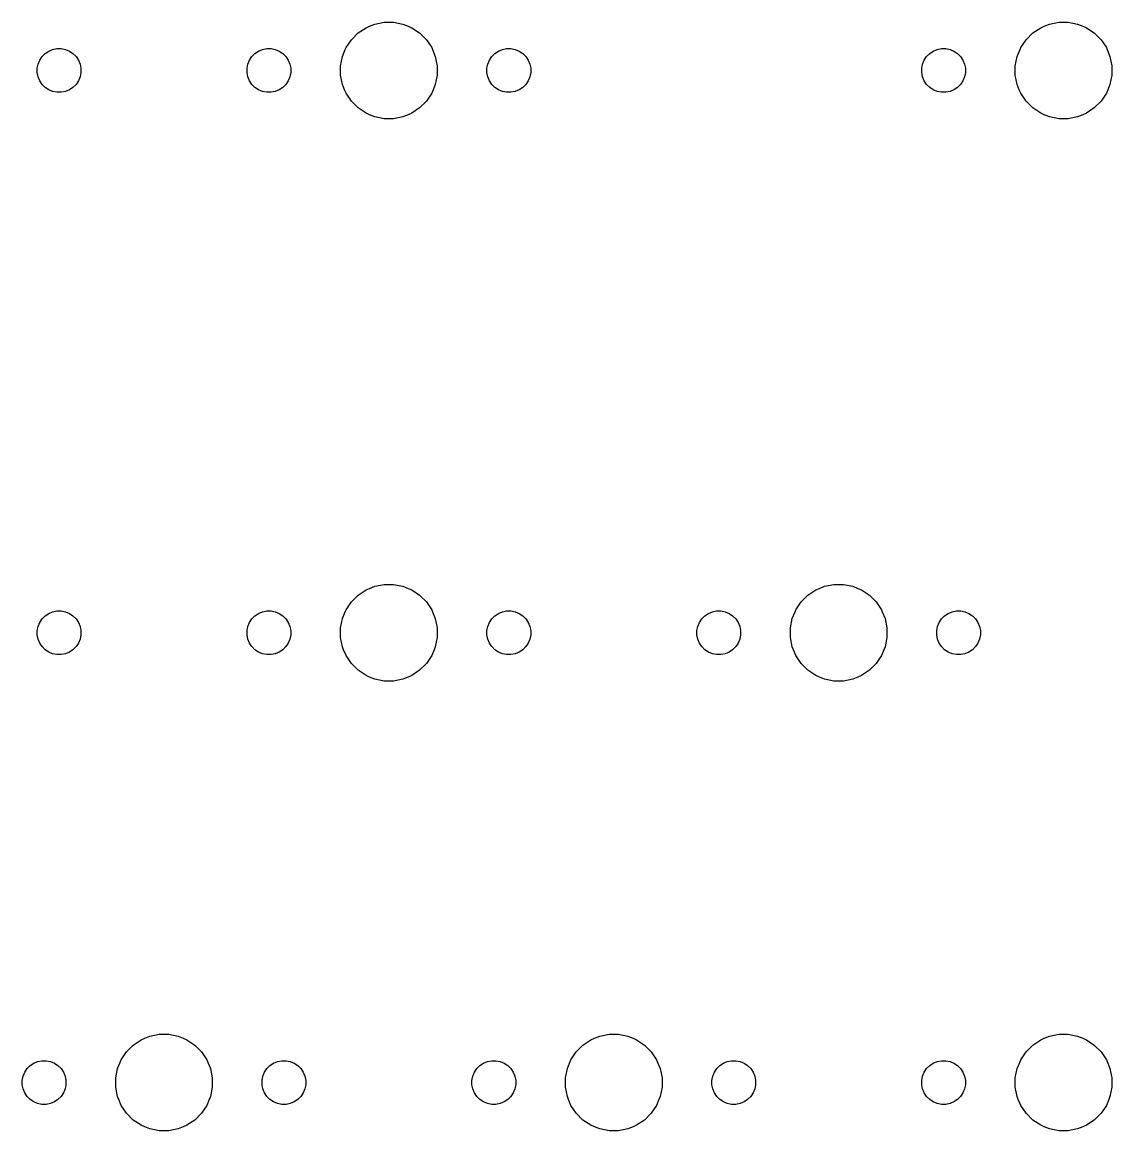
# Model space of a CAD drawing. Extents: x -9 to 373, y -109 to 13.
# Drawn here: x 236.88 to 283.03, y -44.91 to 2.04 of the extents above; entities that cross this region are included whole.
import ezdxf

# ---------------------------------------------------------------- set-up
doc = ezdxf.new("R2010")
doc.units = 0
doc.layers.add('BLACK', color=7, linetype='CONTINUOUS')

msp = doc.modelspace()

# ---------------------------------------------------------------- linework, layer by layer
at = {"layer": 'BLACK', "linetype": 'CONTINUOUS'}
for p, q in [((251.598, 1.87602), (251.816, 1.96632)), ((251.816, 1.96632), (252.211, 2.0449)), ((252.211, 2.0449), (252.614, 2.0449)), ((252.614, 2.0449), (253.009, 1.96632)), ((253.009, 1.96632), (253.227, 1.87602)), ((280.173, 1.87602), (280.391, 1.96632)), ((280.391, 1.96632), (280.786, 2.0449)), ((280.786, 2.0449), (281.189, 2.0449)), ((281.189, 2.0449), (281.584, 1.96632)), ((281.584, 1.96632), (281.802, 1.87602)), ((250.824, 1.30355), (251.109, 1.58838)), ((251.109, 1.58838), (251.444, 1.81217)), ((251.444, 1.81217), (251.598, 1.87602)), ((253.227, 1.87602), (253.381, 1.81217)), ((253.381, 1.81217), (253.716, 1.58838)), ((253.716, 1.58838), (254.001, 1.30355)), ((279.399, 1.30355), (279.684, 1.58838)), ((279.684, 1.58838), (280.019, 1.81217)), ((280.019, 1.81217), (280.173, 1.87602)), ((281.802, 1.87602), (281.956, 1.81217)), ((281.956, 1.81217), (282.291, 1.58838)), ((282.291, 1.58838), (282.576, 1.30355)), ((250.568, 0.890414), (250.6, 0.968623)), ((250.6, 0.968623), (250.824, 1.30355)), ((254.001, 1.30355), (254.225, 0.968623)), ((254.225, 0.968623), (254.257, 0.890414)), ((279.143, 0.890414), (279.175, 0.968623)), ((279.175, 0.968623), (279.399, 1.30355)), ((282.576, 1.30355), (282.8, 0.968623)), ((282.8, 0.968623), (282.832, 0.890414)), ((237.622, 0.438626), (237.723, 0.590291)), ((237.723, 0.590291), (237.852, 0.719272)), ((237.852, 0.719272), (238.004, 0.820611)), ((238.004, 0.820611), (238.172, 0.890415)), ((238.172, 0.890415), (238.351, 0.926)), ((238.351, 0.926), (238.534, 0.926)), ((238.534, 0.926), (238.713, 0.890415)), ((238.713, 0.890415), (238.881, 0.820611)), ((238.881, 0.820611), (239.033, 0.719272)), ((239.033, 0.719272), (239.162, 0.590291)), ((239.162, 0.590291), (239.263, 0.438626)), ((246.512, 0.438626), (246.613, 0.590291)), ((246.613, 0.590291), (246.742, 0.719272)), ((246.742, 0.719272), (246.894, 0.820611)), ((246.894, 0.820611), (247.062, 0.890415)), ((247.062, 0.890415), (247.241, 0.926)), ((247.241, 0.926), (247.424, 0.926)), ((247.424, 0.926), (247.603, 0.890415)), ((247.603, 0.890415), (247.771, 0.820611)), ((247.771, 0.820611), (247.923, 0.719272)), ((247.923, 0.719272), (248.052, 0.590291)), ((248.052, 0.590291), (248.153, 0.438626)), ((250.368, 0.201406), (250.446, 0.596474)), ((250.446, 0.596474), (250.568, 0.890414)), ((254.257, 0.890414), (254.379, 0.596474)), ((254.379, 0.596474), (254.457, 0.201406)), ((256.672, 0.438626), (256.773, 0.590291)), ((256.773, 0.590291), (256.902, 0.719272)), ((256.902, 0.719272), (257.054, 0.820611)), ((257.054, 0.820611), (257.222, 0.890415)), ((257.222, 0.890415), (257.401, 0.926)), ((257.401, 0.926), (257.584, 0.926)), ((257.584, 0.926), (257.763, 0.890415)), ((257.763, 0.890415), (257.931, 0.820611)), ((257.931, 0.820611), (258.083, 0.719272)), ((258.083, 0.719272), (258.212, 0.590291)), ((258.212, 0.590291), (258.313, 0.438626)), ((275.087, 0.438626), (275.188, 0.590291)), ((275.188, 0.590291), (275.317, 0.719272)), ((275.317, 0.719272), (275.469, 0.820611)), ((275.469, 0.820611), (275.637, 0.890415)), ((275.637, 0.890415), (275.816, 0.926)), ((275.816, 0.926), (275.999, 0.926)), ((275.999, 0.926), (276.178, 0.890415)), ((276.178, 0.890415), (276.346, 0.820611)), ((276.346, 0.820611), (276.498, 0.719272)), ((276.498, 0.719272), (276.627, 0.590291)), ((276.627, 0.590291), (276.728, 0.438626)), ((278.943, 0.201406), (279.021, 0.596474)), ((279.021, 0.596474), (279.143, 0.890414)), ((282.832, 0.890414), (282.954, 0.596474)), ((282.954, 0.596474), (283.032, 0.201406)), ((237.516, 0.091203), (237.552, 0.270104)), ((237.516, -0.091203), (237.516, 0.091203)), ((237.552, 0.270104), (237.622, 0.438626)), ((239.263, 0.438626), (239.333, 0.270104)), ((239.333, 0.270104), (239.368, 0.091203)), ((239.368, 0.091203), (239.368, -0.091203)), ((246.406, 0.091203), (246.442, 0.270104)), ((246.406, -0.091203), (246.406, 0.091203)), ((246.442, 0.270104), (246.512, 0.438626)), ((248.153, 0.438626), (248.223, 0.270104)), ((248.223, 0.270104), (248.258, 0.091203)), ((248.258, 0.091203), (248.258, -0.091203)), ((250.368, -0.201406), (250.368, 0.201406)), ((254.457, 0.201406), (254.457, -0.201406)), ((256.566, 0.091203), (256.602, 0.270104)), ((256.566, -0.091203), (256.566, 0.091203)), ((256.602, 0.270104), (256.672, 0.438626)), ((258.313, 0.438626), (258.383, 0.270104)), ((258.383, 0.270104), (258.418, 0.091203)), ((258.418, 0.091203), (258.418, -0.091203)), ((274.981, 0.091203), (275.017, 0.270104)), ((274.981, -0.091203), (274.981, 0.091203)), ((275.017, 0.270104), (275.087, 0.438626)), ((276.728, 0.438626), (276.798, 0.270104)), ((276.798, 0.270104), (276.834, 0.091203)), ((276.834, 0.091203), (276.834, -0.091203)), ((278.943, -0.201406), (278.943, 0.201406)), ((283.032, 0.201406), (283.032, -0.201406)), ((237.552, -0.270104), (237.516, -0.091203)), ((237.622, -0.438626), (237.552, -0.270104)), ((237.723, -0.590291), (237.622, -0.438626)), ((239.263, -0.438626), (239.162, -0.590291)), ((239.333, -0.270104), (239.263, -0.438626)), ((239.368, -0.091203), (239.333, -0.270104)), ((246.442, -0.270104), (246.406, -0.091203)), ((246.512, -0.438626), (246.442, -0.270104)), ((246.613, -0.590291), (246.512, -0.438626)), ((248.153, -0.438626), (248.052, -0.590291)), ((248.223, -0.270104), (248.153, -0.438626)), ((248.258, -0.091203), (248.223, -0.270104)), ((250.446, -0.596474), (250.368, -0.201406)), ((254.457, -0.201406), (254.379, -0.596474)), ((256.602, -0.270104), (256.566, -0.091203)), ((256.672, -0.438626), (256.602, -0.270104)), ((256.773, -0.590291), (256.672, -0.438626)), ((258.313, -0.438626), (258.212, -0.590291)), ((258.383, -0.270104), (258.313, -0.438626)), ((258.418, -0.091203), (258.383, -0.270104)), ((275.017, -0.270104), (274.981, -0.091203)), ((275.087, -0.438626), (275.017, -0.270104)), ((275.188, -0.590291), (275.087, -0.438626)), ((276.728, -0.438626), (276.627, -0.590291)), ((276.798, -0.270104), (276.728, -0.438626)), ((276.834, -0.091203), (276.798, -0.270104)), ((279.021, -0.596474), (278.943, -0.201406)), ((283.032, -0.201406), (282.954, -0.596474)), ((237.852, -0.719272), (237.723, -0.590291)), ((238.004, -0.820611), (237.852, -0.719272)), ((238.172, -0.890415), (238.004, -0.820611)), ((238.351, -0.926), (238.172, -0.890415)), ((238.534, -0.926), (238.351, -0.926)), ((238.713, -0.890415), (238.534, -0.926)), ((238.881, -0.820611), (238.713, -0.890415)), ((239.033, -0.719272), (238.881, -0.820611)), ((239.162, -0.590291), (239.033, -0.719272)), ((246.742, -0.719272), (246.613, -0.590291)), ((246.894, -0.820611), (246.742, -0.719272)), ((247.062, -0.890415), (246.894, -0.820611)), ((247.241, -0.926), (247.062, -0.890415)), ((247.424, -0.926), (247.241, -0.926)), ((247.603, -0.890415), (247.424, -0.926)), ((247.771, -0.820611), (247.603, -0.890415)), ((247.923, -0.719272), (247.771, -0.820611)), ((248.052, -0.590291), (247.923, -0.719272)), ((250.536, -0.814474), (250.446, -0.596474)), ((250.6, -0.968623), (250.536, -0.814474)), ((254.289, -0.814474), (254.225, -0.968623)), ((254.379, -0.596474), (254.289, -0.814474)), ((256.902, -0.719272), (256.773, -0.590291)), ((257.054, -0.820611), (256.902, -0.719272)), ((257.222, -0.890415), (257.054, -0.820611)), ((257.401, -0.926), (257.222, -0.890415)), ((257.584, -0.926), (257.401, -0.926)), ((257.763, -0.890415), (257.584, -0.926)), ((257.931, -0.820611), (257.763, -0.890415)), ((258.083, -0.719272), (257.931, -0.820611)), ((258.212, -0.590291), (258.083, -0.719272)), ((275.317, -0.719272), (275.188, -0.590291)), ((275.469, -0.820611), (275.317, -0.719272)), ((275.637, -0.890415), (275.469, -0.820611)), ((275.816, -0.926), (275.637, -0.890415)), ((275.999, -0.926), (275.816, -0.926)), ((276.178, -0.890415), (275.999, -0.926)), ((276.346, -0.820611), (276.178, -0.890415)), ((276.498, -0.719272), (276.346, -0.820611)), ((276.627, -0.590291), (276.498, -0.719272)), ((279.111, -0.814474), (279.021, -0.596474)), ((279.175, -0.968623), (279.111, -0.814474)), ((282.864, -0.814474), (282.8, -0.968623)), ((282.954, -0.596474), (282.864, -0.814474)), ((250.824, -1.30355), (250.6, -0.968623)), ((251.109, -1.58838), (250.824, -1.30355)), ((254.001, -1.30355), (253.716, -1.58838)), ((254.225, -0.968623), (254.001, -1.30355)), ((279.399, -1.30355), (279.175, -0.968623)), ((279.684, -1.58838), (279.399, -1.30355)), ((282.576, -1.30355), (282.291, -1.58838)), ((282.8, -0.968623), (282.576, -1.30355)), ((251.444, -1.81217), (251.109, -1.58838)), ((251.598, -1.87602), (251.444, -1.81217)), ((251.816, -1.96632), (251.598, -1.87602)), ((253.227, -1.87602), (253.009, -1.96632)), ((253.381, -1.81217), (253.227, -1.87602)), ((253.716, -1.58838), (253.381, -1.81217)), ((280.019, -1.81217), (279.684, -1.58838)), ((280.173, -1.87602), (280.019, -1.81217)), ((280.391, -1.96632), (280.173, -1.87602)), ((281.802, -1.87602), (281.584, -1.96632)), ((281.956, -1.81217), (281.802, -1.87602)), ((282.291, -1.58838), (281.956, -1.81217)), ((252.211, -2.0449), (251.816, -1.96632)), ((252.614, -2.0449), (252.211, -2.0449)), ((253.009, -1.96632), (252.614, -2.0449)), ((280.786, -2.0449), (280.391, -1.96632)), ((281.189, -2.0449), (280.786, -2.0449)), ((281.584, -1.96632), (281.189, -2.0449)), ((251.109, -22.2241), (251.444, -22.0003)), ((251.444, -22.0003), (251.598, -21.9365)), ((251.598, -21.9365), (251.816, -21.8462)), ((251.816, -21.8462), (252.211, -21.7676)), ((252.211, -21.7676), (252.614, -21.7676)), ((252.614, -21.7676), (253.009, -21.8462)), ((253.009, -21.8462), (253.227, -21.9365)), ((253.227, -21.9365), (253.381, -22.0003)), ((253.381, -22.0003), (253.716, -22.2241)), ((270.159, -22.2241), (270.494, -22.0003)), ((270.494, -22.0003), (270.648, -21.9365)), ((270.648, -21.9365), (270.866, -21.8462)), ((270.866, -21.8462), (271.261, -21.7676)), ((271.261, -21.7676), (271.664, -21.7676)), ((271.664, -21.7676), (272.059, -21.8462)), ((272.059, -21.8462), (272.277, -21.9365)), ((272.277, -21.9365), (272.431, -22.0003)), ((272.431, -22.0003), (272.766, -22.2241)), ((250.6, -22.8439), (250.824, -22.509)), ((250.824, -22.509), (251.109, -22.2241)), ((253.716, -22.2241), (254.001, -22.509)), ((254.001, -22.509), (254.225, -22.8439)), ((269.65, -22.8439), (269.874, -22.509)), ((269.874, -22.509), (270.159, -22.2241)), ((272.766, -22.2241), (273.051, -22.509)), ((273.051, -22.509), (273.275, -22.8439)), ((237.852, -23.0932), (238.004, -22.9919)), ((238.004, -22.9919), (238.172, -22.9221)), ((238.172, -22.9221), (238.351, -22.8865)), ((238.351, -22.8865), (238.534, -22.8865)), ((238.534, -22.8865), (238.713, -22.9221)), ((238.713, -22.9221), (238.881, -22.9919)), ((238.881, -22.9919), (239.033, -23.0932)), ((246.742, -23.0932), (246.894, -22.9919)), ((246.894, -22.9919), (247.062, -22.9221)), ((247.062, -22.9221), (247.241, -22.8865)), ((247.241, -22.8865), (247.424, -22.8865)), ((247.424, -22.8865), (247.603, -22.9221)), ((247.603, -22.9221), (247.771, -22.9919)), ((247.771, -22.9919), (247.923, -23.0932)), ((250.446, -23.216), (250.565, -22.929)), ((250.565, -22.929), (250.6, -22.8439)), ((254.225, -22.8439), (254.26, -22.929)), ((254.26, -22.929), (254.379, -23.216)), ((256.902, -23.0932), (257.054, -22.9919)), ((257.054, -22.9919), (257.222, -22.9221)), ((257.222, -22.9221), (257.401, -22.8865)), ((257.401, -22.8865), (257.584, -22.8865)), ((257.584, -22.8865), (257.763, -22.9221)), ((257.763, -22.9221), (257.931, -22.9919)), ((257.931, -22.9919), (258.083, -23.0932)), ((265.792, -23.0932), (265.944, -22.9919)), ((265.944, -22.9919), (266.112, -22.9221)), ((266.112, -22.9221), (266.291, -22.8865)), ((266.291, -22.8865), (266.474, -22.8865)), ((266.474, -22.8865), (266.653, -22.9221)), ((266.653, -22.9221), (266.821, -22.9919)), ((266.821, -22.9919), (266.973, -23.0932)), ((269.496, -23.216), (269.615, -22.929)), ((269.615, -22.929), (269.65, -22.8439)), ((273.275, -22.8439), (273.31, -22.929)), ((273.31, -22.929), (273.429, -23.216)), ((275.952, -23.0932), (276.104, -22.9919)), ((276.104, -22.9919), (276.272, -22.9221)), ((276.272, -22.9221), (276.451, -22.8865)), ((276.451, -22.8865), (276.634, -22.8865)), ((276.634, -22.8865), (276.813, -22.9221)), ((276.813, -22.9221), (276.981, -22.9919)), ((276.981, -22.9919), (277.133, -23.0932)), ((237.552, -23.5424), (237.622, -23.3739)), ((237.622, -23.3739), (237.723, -23.2222)), ((237.723, -23.2222), (237.852, -23.0932)), ((239.033, -23.0932), (239.162, -23.2222)), ((239.162, -23.2222), (239.263, -23.3739)), ((239.263, -23.3739), (239.333, -23.5424)), ((246.442, -23.5424), (246.512, -23.3739)), ((246.512, -23.3739), (246.613, -23.2222)), ((246.613, -23.2222), (246.742, -23.0932)), ((247.923, -23.0932), (248.052, -23.2222)), ((248.052, -23.2222), (248.153, -23.3739)), ((248.153, -23.3739), (248.223, -23.5424)), ((250.368, -23.6111), (250.446, -23.216)), ((254.379, -23.216), (254.457, -23.6111)), ((256.602, -23.5424), (256.672, -23.3739)), ((256.672, -23.3739), (256.773, -23.2222)), ((256.773, -23.2222), (256.902, -23.0932)), ((258.083, -23.0932), (258.212, -23.2222)), ((258.212, -23.2222), (258.313, -23.3739)), ((258.313, -23.3739), (258.383, -23.5424)), ((265.492, -23.5424), (265.562, -23.3739)), ((265.562, -23.3739), (265.663, -23.2222)), ((265.663, -23.2222), (265.792, -23.0932)), ((266.973, -23.0932), (267.102, -23.2222)), ((267.102, -23.2222), (267.203, -23.3739)), ((267.203, -23.3739), (267.273, -23.5424)), ((269.418, -23.6111), (269.496, -23.216)), ((273.429, -23.216), (273.507, -23.6111)), ((275.652, -23.5424), (275.722, -23.3739)), ((275.722, -23.3739), (275.823, -23.2222)), ((275.823, -23.2222), (275.952, -23.0932)), ((277.133, -23.0932), (277.262, -23.2222)), ((277.262, -23.2222), (277.363, -23.3739)), ((277.363, -23.3739), (277.433, -23.5424)), ((237.516, -23.7213), (237.552, -23.5424)), ((237.516, -23.9037), (237.516, -23.7213)), ((237.552, -24.0826), (237.516, -23.9037)), ((239.333, -23.5424), (239.368, -23.7213)), ((239.368, -23.9037), (239.333, -24.0826)), ((239.368, -23.7213), (239.368, -23.9037)), ((246.406, -23.7213), (246.442, -23.5424)), ((246.406, -23.9037), (246.406, -23.7213)), ((246.442, -24.0826), (246.406, -23.9037)), ((248.223, -23.5424), (248.258, -23.7213)), ((248.258, -23.9037), (248.223, -24.0826)), ((248.258, -23.7213), (248.258, -23.9037)), ((250.368, -24.0139), (250.368, -23.6111)), ((254.457, -23.6111), (254.457, -24.0139)), ((256.566, -23.7213), (256.602, -23.5424)), ((256.566, -23.9037), (256.566, -23.7213)), ((256.602, -24.0826), (256.566, -23.9037)), ((258.383, -23.5424), (258.418, -23.7213)), ((258.418, -23.9037), (258.383, -24.0826)), ((258.418, -23.7213), (258.418, -23.9037)), ((265.457, -23.7213), (265.492, -23.5424)), ((265.457, -23.9037), (265.457, -23.7213)), ((265.492, -24.0826), (265.457, -23.9037)), ((267.273, -23.5424), (267.308, -23.7213)), ((267.308, -23.9037), (267.273, -24.0826)), ((267.308, -23.7213), (267.308, -23.9037)), ((269.418, -24.0139), (269.418, -23.6111)), ((273.507, -23.6111), (273.507, -24.0139)), ((275.616, -23.7213), (275.652, -23.5424)), ((275.616, -23.9037), (275.616, -23.7213)), ((275.652, -24.0826), (275.616, -23.9037)), ((277.433, -23.5424), (277.469, -23.7213)), ((277.469, -23.9037), (277.433, -24.0826)), ((277.469, -23.7213), (277.469, -23.9037)), ((237.622, -24.2511), (237.552, -24.0826)), ((237.723, -24.4028), (237.622, -24.2511)), ((237.852, -24.5318), (237.723, -24.4028)), ((239.162, -24.4028), (239.033, -24.5318)), ((239.263, -24.2511), (239.162, -24.4028)), ((239.333, -24.0826), (239.263, -24.2511)), ((246.512, -24.2511), (246.442, -24.0826)), ((246.613, -24.4028), (246.512, -24.2511)), ((246.742, -24.5318), (246.613, -24.4028)), ((248.052, -24.4028), (247.923, -24.5318)), ((248.153, -24.2511), (248.052, -24.4028)), ((248.223, -24.0826), (248.153, -24.2511)), ((250.446, -24.409), (250.368, -24.0139)), ((250.497, -24.5318), (250.446, -24.409)), ((254.379, -24.409), (254.328, -24.5318)), ((254.457, -24.0139), (254.379, -24.409)), ((256.672, -24.2511), (256.602, -24.0826)), ((256.773, -24.4028), (256.672, -24.2511)), ((256.902, -24.5318), (256.773, -24.4028)), ((258.212, -24.4028), (258.083, -24.5318)), ((258.313, -24.2511), (258.212, -24.4028)), ((258.383, -24.0826), (258.313, -24.2511)), ((265.562, -24.2511), (265.492, -24.0826)), ((265.663, -24.4028), (265.562, -24.2511)), ((265.792, -24.5318), (265.663, -24.4028)), ((267.102, -24.4028), (266.973, -24.5318)), ((267.203, -24.2511), (267.102, -24.4028)), ((267.273, -24.0826), (267.203, -24.2511)), ((269.496, -24.409), (269.418, -24.0139)), ((269.547, -24.5318), (269.496, -24.409)), ((273.429, -24.409), (273.378, -24.5318)), ((273.507, -24.0139), (273.429, -24.409)), ((275.722, -24.2511), (275.652, -24.0826)), ((275.823, -24.4028), (275.722, -24.2511)), ((275.952, -24.5318), (275.823, -24.4028)), ((277.262, -24.4028), (277.133, -24.5318)), ((277.363, -24.2511), (277.262, -24.4028)), ((277.433, -24.0826), (277.363, -24.2511)), ((238.004, -24.6331), (237.852, -24.5318)), ((238.172, -24.7029), (238.004, -24.6331)), ((238.351, -24.7385), (238.172, -24.7029)), ((238.534, -24.7385), (238.351, -24.7385)), ((238.713, -24.7029), (238.534, -24.7385)), ((238.881, -24.6331), (238.713, -24.7029)), ((239.033, -24.5318), (238.881, -24.6331)), ((246.894, -24.6331), (246.742, -24.5318)), ((247.062, -24.7029), (246.894, -24.6331)), ((247.241, -24.7385), (247.062, -24.7029)), ((247.424, -24.7385), (247.241, -24.7385)), ((247.603, -24.7029), (247.424, -24.7385)), ((247.771, -24.6331), (247.603, -24.7029)), ((247.923, -24.5318), (247.771, -24.6331)), ((250.6, -24.7811), (250.497, -24.5318)), ((250.824, -25.116), (250.6, -24.7811)), ((254.225, -24.7811), (254.001, -25.116)), ((254.328, -24.5318), (254.225, -24.7811)), ((257.054, -24.6331), (256.902, -24.5318)), ((257.222, -24.7029), (257.054, -24.6331)), ((257.401, -24.7385), (257.222, -24.7029)), ((257.584, -24.7385), (257.401, -24.7385)), ((257.763, -24.7029), (257.584, -24.7385)), ((257.931, -24.6331), (257.763, -24.7029)), ((258.083, -24.5318), (257.931, -24.6331)), ((265.944, -24.6331), (265.792, -24.5318)), ((266.112, -24.7029), (265.944, -24.6331)), ((266.291, -24.7385), (266.112, -24.7029)), ((266.474, -24.7385), (266.291, -24.7385)), ((266.653, -24.7029), (266.474, -24.7385)), ((266.821, -24.6331), (266.653, -24.7029)), ((266.973, -24.5318), (266.821, -24.6331)), ((269.65, -24.7811), (269.547, -24.5318)), ((269.874, -25.116), (269.65, -24.7811)), ((273.275, -24.7811), (273.051, -25.116)), ((273.378, -24.5318), (273.275, -24.7811)), ((276.104, -24.6331), (275.952, -24.5318)), ((276.272, -24.7029), (276.104, -24.6331)), ((276.451, -24.7385), (276.272, -24.7029)), ((276.634, -24.7385), (276.451, -24.7385)), ((276.813, -24.7029), (276.634, -24.7385)), ((276.981, -24.6331), (276.813, -24.7029)), ((277.133, -24.5318), (276.981, -24.6331)), ((251.109, -25.4009), (250.824, -25.116)), ((254.001, -25.116), (253.716, -25.4009)), ((270.159, -25.4009), (269.874, -25.116)), ((273.051, -25.116), (272.766, -25.4009)), ((251.444, -25.6247), (251.109, -25.4009)), ((251.598, -25.6885), (251.444, -25.6247)), ((251.816, -25.7788), (251.598, -25.6885)), ((252.211, -25.8574), (251.816, -25.7788)), ((253.009, -25.7788), (252.614, -25.8574)), ((253.227, -25.6885), (253.009, -25.7788)), ((253.381, -25.6247), (253.227, -25.6885)), ((253.716, -25.4009), (253.381, -25.6247)), ((270.494, -25.6247), (270.159, -25.4009)), ((270.648, -25.6885), (270.494, -25.6247)), ((270.866, -25.7788), (270.648, -25.6885)), ((271.261, -25.8574), (270.866, -25.7788)), ((272.059, -25.7788), (271.664, -25.8574)), ((272.277, -25.6885), (272.059, -25.7788)), ((272.431, -25.6247), (272.277, -25.6885)), ((272.766, -25.4009), (272.431, -25.6247)), ((252.614, -25.8574), (252.211, -25.8574)), ((271.664, -25.8574), (271.261, -25.8574)), ((242.291, -40.8962), (242.686, -40.8176)), ((242.686, -40.8176), (243.089, -40.8176)), ((243.089, -40.8176), (243.484, -40.8962)), ((261.341, -40.8962), (261.736, -40.8176)), ((261.736, -40.8176), (262.139, -40.8176)), ((262.139, -40.8176), (262.534, -40.8962)), ((280.391, -40.8962), (280.786, -40.8176)), ((280.786, -40.8176), (281.189, -40.8176)), ((281.189, -40.8176), (281.584, -40.8962)), ((241.299, -41.559), (241.584, -41.2741)), ((241.584, -41.2741), (241.919, -41.0503)), ((241.919, -41.0503), (242.073, -40.9865)), ((242.073, -40.9865), (242.291, -40.8962)), ((243.484, -40.8962), (243.702, -40.9865)), ((243.702, -40.9865), (243.856, -41.0503)), ((243.856, -41.0503), (244.191, -41.2741)), ((244.191, -41.2741), (244.476, -41.559)), ((260.349, -41.559), (260.634, -41.2741)), ((260.634, -41.2741), (260.969, -41.0503)), ((260.969, -41.0503), (261.123, -40.9865)), ((261.123, -40.9865), (261.341, -40.8962)), ((262.534, -40.8962), (262.752, -40.9865)), ((262.752, -40.9865), (262.906, -41.0503)), ((262.906, -41.0503), (263.241, -41.2741)), ((263.241, -41.2741), (263.526, -41.559)), ((279.399, -41.559), (279.684, -41.2741)), ((279.684, -41.2741), (280.019, -41.0503)), ((280.019, -41.0503), (280.173, -40.9865)), ((280.173, -40.9865), (280.391, -40.8962)), ((281.584, -40.8962), (281.802, -40.9865)), ((281.802, -40.9865), (281.956, -41.0503)), ((281.956, -41.0503), (282.291, -41.2741)), ((282.291, -41.2741), (282.576, -41.559)), ((241.075, -41.8939), (241.299, -41.559)), ((244.476, -41.559), (244.7, -41.8939)), ((260.125, -41.8939), (260.349, -41.559)), ((263.526, -41.559), (263.75, -41.8939)), ((279.175, -41.8939), (279.399, -41.559)), ((282.576, -41.559), (282.8, -41.8939)), ((237.088, -42.2722), (237.217, -42.1432)), ((237.217, -42.1432), (237.369, -42.0419)), ((237.369, -42.0419), (237.537, -41.9721)), ((237.537, -41.9721), (237.716, -41.9365)), ((237.716, -41.9365), (237.899, -41.9365)), ((237.899, -41.9365), (238.078, -41.9721)), ((238.078, -41.9721), (238.246, -42.0419)), ((238.246, -42.0419), (238.398, -42.1432)), ((238.398, -42.1432), (238.527, -42.2722)), ((240.921, -42.266), (241.016, -42.0379)), ((241.016, -42.0379), (241.075, -41.8939)), ((244.7, -41.8939), (244.759, -42.0379)), ((244.759, -42.0379), (244.854, -42.266)), ((247.248, -42.2722), (247.377, -42.1432)), ((247.377, -42.1432), (247.529, -42.0419)), ((247.529, -42.0419), (247.697, -41.9721)), ((247.697, -41.9721), (247.876, -41.9365)), ((247.876, -41.9365), (248.059, -41.9365)), ((248.059, -41.9365), (248.238, -41.9721)), ((248.238, -41.9721), (248.406, -42.0419)), ((248.406, -42.0419), (248.558, -42.1432)), ((248.558, -42.1432), (248.687, -42.2722)), ((256.138, -42.2722), (256.267, -42.1432)), ((256.267, -42.1432), (256.419, -42.0419)), ((256.419, -42.0419), (256.587, -41.9721)), ((256.587, -41.9721), (256.766, -41.9365)), ((256.766, -41.9365), (256.949, -41.9365)), ((256.949, -41.9365), (257.128, -41.9721)), ((257.128, -41.9721), (257.296, -42.0419)), ((257.296, -42.0419), (257.448, -42.1432)), ((257.448, -42.1432), (257.577, -42.2722)), ((259.971, -42.266), (260.066, -42.0379)), ((260.066, -42.0379), (260.125, -41.8939)), ((263.75, -41.8939), (263.809, -42.0379)), ((263.809, -42.0379), (263.904, -42.266)), ((266.298, -42.2722), (266.427, -42.1432)), ((266.427, -42.1432), (266.579, -42.0419)), ((266.579, -42.0419), (266.747, -41.9721)), ((266.747, -41.9721), (266.926, -41.9365)), ((266.926, -41.9365), (267.109, -41.9365)), ((267.109, -41.9365), (267.288, -41.9721)), ((267.288, -41.9721), (267.456, -42.0419)), ((267.456, -42.0419), (267.608, -42.1432)), ((267.608, -42.1432), (267.737, -42.2722)), ((275.188, -42.2722), (275.317, -42.1432)), ((275.317, -42.1432), (275.469, -42.0419)), ((275.469, -42.0419), (275.637, -41.9721)), ((275.637, -41.9721), (275.816, -41.9365)), ((275.816, -41.9365), (275.999, -41.9365)), ((275.999, -41.9365), (276.178, -41.9721)), ((276.178, -41.9721), (276.346, -42.0419)), ((276.346, -42.0419), (276.498, -42.1432)), ((276.498, -42.1432), (276.627, -42.2722)), ((279.021, -42.266), (279.116, -42.0379)), ((279.116, -42.0379), (279.175, -41.8939)), ((282.8, -41.8939), (282.859, -42.0379)), ((282.859, -42.0379), (282.954, -42.266)), ((236.881, -42.7713), (236.917, -42.5924)), ((236.917, -42.5924), (236.987, -42.4239)), ((236.987, -42.4239), (237.088, -42.2722)), ((238.527, -42.2722), (238.628, -42.4239)), ((238.628, -42.4239), (238.698, -42.5924)), ((238.698, -42.5924), (238.733, -42.7713)), ((240.843, -42.6611), (240.921, -42.266)), ((240.843, -43.0639), (240.843, -42.6611)), ((244.854, -42.266), (244.932, -42.6611)), ((244.932, -42.6611), (244.932, -43.0639)), ((247.041, -42.7713), (247.077, -42.5924)), ((247.077, -42.5924), (247.147, -42.4239)), ((247.147, -42.4239), (247.248, -42.2722)), ((248.687, -42.2722), (248.788, -42.4239)), ((248.788, -42.4239), (248.858, -42.5924)), ((248.858, -42.5924), (248.893, -42.7713)), ((255.931, -42.7713), (255.967, -42.5924)), ((255.967, -42.5924), (256.037, -42.4239)), ((256.037, -42.4239), (256.138, -42.2722)), ((257.577, -42.2722), (257.678, -42.4239)), ((257.678, -42.4239), (257.748, -42.5924)), ((257.748, -42.5924), (257.784, -42.7713)), ((259.893, -42.6611), (259.971, -42.266)), ((259.893, -43.0639), (259.893, -42.6611)), ((263.904, -42.266), (263.982, -42.6611)), ((263.982, -42.6611), (263.982, -43.0639)), ((266.091, -42.7713), (266.127, -42.5924)), ((266.127, -42.5924), (266.197, -42.4239)), ((266.197, -42.4239), (266.298, -42.2722)), ((267.737, -42.2722), (267.838, -42.4239)), ((267.838, -42.4239), (267.908, -42.5924)), ((267.908, -42.5924), (267.943, -42.7713)), ((274.981, -42.7713), (275.017, -42.5924)), ((275.017, -42.5924), (275.087, -42.4239)), ((275.087, -42.4239), (275.188, -42.2722)), ((276.627, -42.2722), (276.728, -42.4239)), ((276.728, -42.4239), (276.798, -42.5924)), ((276.798, -42.5924), (276.834, -42.7713)), ((278.943, -42.6611), (279.021, -42.266)), ((278.943, -43.0639), (278.943, -42.6611)), ((282.954, -42.266), (283.032, -42.6611)), ((283.032, -42.6611), (283.032, -43.0639)), ((236.881, -42.9537), (236.881, -42.7713)), ((236.917, -43.1326), (236.881, -42.9537)), ((236.987, -43.3011), (236.917, -43.1326)), ((238.698, -43.1326), (238.628, -43.3011)), ((238.733, -42.9537), (238.698, -43.1326)), ((238.733, -42.7713), (238.733, -42.9537)), ((240.921, -43.459), (240.843, -43.0639)), ((244.932, -43.0639), (244.854, -43.459)), ((247.041, -42.9537), (247.041, -42.7713)), ((247.077, -43.1326), (247.041, -42.9537)), ((247.147, -43.3011), (247.077, -43.1326)), ((248.858, -43.1326), (248.788, -43.3011)), ((248.893, -42.9537), (248.858, -43.1326)), ((248.893, -42.7713), (248.893, -42.9537)), ((255.931, -42.9537), (255.931, -42.7713)), ((255.967, -43.1326), (255.931, -42.9537)), ((256.037, -43.3011), (255.967, -43.1326)), ((257.748, -43.1326), (257.678, -43.3011)), ((257.784, -42.9537), (257.748, -43.1326)), ((257.784, -42.7713), (257.784, -42.9537)), ((259.971, -43.459), (259.893, -43.0639)), ((263.982, -43.0639), (263.904, -43.459)), ((266.091, -42.9537), (266.091, -42.7713)), ((266.127, -43.1326), (266.091, -42.9537)), ((266.197, -43.3011), (266.127, -43.1326)), ((267.908, -43.1326), (267.838, -43.3011)), ((267.943, -42.9537), (267.908, -43.1326)), ((267.943, -42.7713), (267.943, -42.9537)), ((274.981, -42.9537), (274.981, -42.7713)), ((275.017, -43.1326), (274.981, -42.9537)), ((275.087, -43.3011), (275.017, -43.1326)), ((276.798, -43.1326), (276.728, -43.3011)), ((276.834, -42.9537), (276.798, -43.1326)), ((276.834, -42.7713), (276.834, -42.9537)), ((279.021, -43.459), (278.943, -43.0639)), ((283.032, -43.0639), (282.954, -43.459)), ((237.088, -43.4528), (236.987, -43.3011)), ((237.217, -43.5818), (237.088, -43.4528)), ((237.369, -43.6831), (237.217, -43.5818)), ((238.398, -43.5818), (238.246, -43.6831)), ((238.527, -43.4528), (238.398, -43.5818)), ((238.628, -43.3011), (238.527, -43.4528)), ((240.972, -43.5818), (240.921, -43.459)), ((241.075, -43.8311), (240.972, -43.5818)), ((244.803, -43.5818), (244.7, -43.8311)), ((244.854, -43.459), (244.803, -43.5818)), ((247.248, -43.4528), (247.147, -43.3011)), ((247.377, -43.5818), (247.248, -43.4528)), ((247.529, -43.6831), (247.377, -43.5818)), ((248.558, -43.5818), (248.406, -43.6831)), ((248.687, -43.4528), (248.558, -43.5818)), ((248.788, -43.3011), (248.687, -43.4528)), ((256.138, -43.4528), (256.037, -43.3011)), ((256.267, -43.5818), (256.138, -43.4528)), ((256.419, -43.6831), (256.267, -43.5818)), ((257.448, -43.5818), (257.296, -43.6831)), ((257.577, -43.4528), (257.448, -43.5818)), ((257.678, -43.3011), (257.577, -43.4528)), ((260.022, -43.5818), (259.971, -43.459)), ((260.125, -43.8311), (260.022, -43.5818)), ((263.853, -43.5818), (263.75, -43.8311)), ((263.904, -43.459), (263.853, -43.5818)), ((266.298, -43.4528), (266.197, -43.3011)), ((266.427, -43.5818), (266.298, -43.4528)), ((266.579, -43.6831), (266.427, -43.5818)), ((267.608, -43.5818), (267.456, -43.6831)), ((267.737, -43.4528), (267.608, -43.5818)), ((267.838, -43.3011), (267.737, -43.4528)), ((275.188, -43.4528), (275.087, -43.3011)), ((275.317, -43.5818), (275.188, -43.4528)), ((275.469, -43.6831), (275.317, -43.5818)), ((276.498, -43.5818), (276.346, -43.6831)), ((276.627, -43.4528), (276.498, -43.5818)), ((276.728, -43.3011), (276.627, -43.4528)), ((279.072, -43.5818), (279.021, -43.459)), ((279.175, -43.8311), (279.072, -43.5818)), ((282.903, -43.5818), (282.8, -43.8311)), ((282.954, -43.459), (282.903, -43.5818)), ((237.537, -43.7529), (237.369, -43.6831)), ((237.716, -43.7885), (237.537, -43.7529)), ((237.899, -43.7885), (237.716, -43.7885)), ((238.078, -43.7529), (237.899, -43.7885)), ((238.246, -43.6831), (238.078, -43.7529)), ((241.299, -44.166), (241.075, -43.8311)), ((244.7, -43.8311), (244.476, -44.166)), ((247.697, -43.7529), (247.529, -43.6831)), ((247.876, -43.7885), (247.697, -43.7529)), ((248.059, -43.7885), (247.876, -43.7885)), ((248.238, -43.7529), (248.059, -43.7885)), ((248.406, -43.6831), (248.238, -43.7529)), ((256.587, -43.7529), (256.419, -43.6831)), ((256.766, -43.7885), (256.587, -43.7529)), ((256.949, -43.7885), (256.766, -43.7885)), ((257.128, -43.7529), (256.949, -43.7885)), ((257.296, -43.6831), (257.128, -43.7529)), ((260.349, -44.166), (260.125, -43.8311)), ((263.75, -43.8311), (263.526, -44.166)), ((266.747, -43.7529), (266.579, -43.6831)), ((266.926, -43.7885), (266.747, -43.7529)), ((267.109, -43.7885), (266.926, -43.7885)), ((267.288, -43.7529), (267.109, -43.7885)), ((267.456, -43.6831), (267.288, -43.7529)), ((275.637, -43.7529), (275.469, -43.6831)), ((275.816, -43.7885), (275.637, -43.7529)), ((275.999, -43.7885), (275.816, -43.7885)), ((276.178, -43.7529), (275.999, -43.7885)), ((276.346, -43.6831), (276.178, -43.7529)), ((279.399, -44.166), (279.175, -43.8311)), ((282.8, -43.8311), (282.576, -44.166)), ((241.584, -44.4509), (241.299, -44.166)), ((241.919, -44.6747), (241.584, -44.4509)), ((244.191, -44.4509), (243.856, -44.6747)), ((244.476, -44.166), (244.191, -44.4509)), ((260.634, -44.4509), (260.349, -44.166)), ((260.969, -44.6747), (260.634, -44.4509)), ((263.241, -44.4509), (262.906, -44.6747)), ((263.526, -44.166), (263.241, -44.4509)), ((279.684, -44.4509), (279.399, -44.166)), ((280.019, -44.6747), (279.684, -44.4509)), ((282.291, -44.4509), (281.956, -44.6747)), ((282.576, -44.166), (282.291, -44.4509)), ((242.073, -44.7385), (241.919, -44.6747)), ((242.291, -44.8288), (242.073, -44.7385)), ((242.686, -44.9074), (242.291, -44.8288)), ((243.089, -44.9074), (242.686, -44.9074)), ((243.484, -44.8288), (243.089, -44.9074)), ((243.702, -44.7385), (243.484, -44.8288)), ((243.856, -44.6747), (243.702, -44.7385)), ((261.123, -44.7385), (260.969, -44.6747)), ((261.341, -44.8288), (261.123, -44.7385)), ((261.736, -44.9074), (261.341, -44.8288)), ((262.139, -44.9074), (261.736, -44.9074)), ((262.534, -44.8288), (262.139, -44.9074)), ((262.752, -44.7385), (262.534, -44.8288)), ((262.906, -44.6747), (262.752, -44.7385)), ((280.173, -44.7385), (280.019, -44.6747)), ((280.391, -44.8288), (280.173, -44.7385)), ((280.786, -44.9074), (280.391, -44.8288)), ((281.189, -44.9074), (280.786, -44.9074)), ((281.584, -44.8288), (281.189, -44.9074)), ((281.802, -44.7385), (281.584, -44.8288)), ((281.956, -44.6747), (281.802, -44.7385))]:
    msp.add_line(p, q, dxfattribs=at)

doc.saveas('drawing.dxf')
